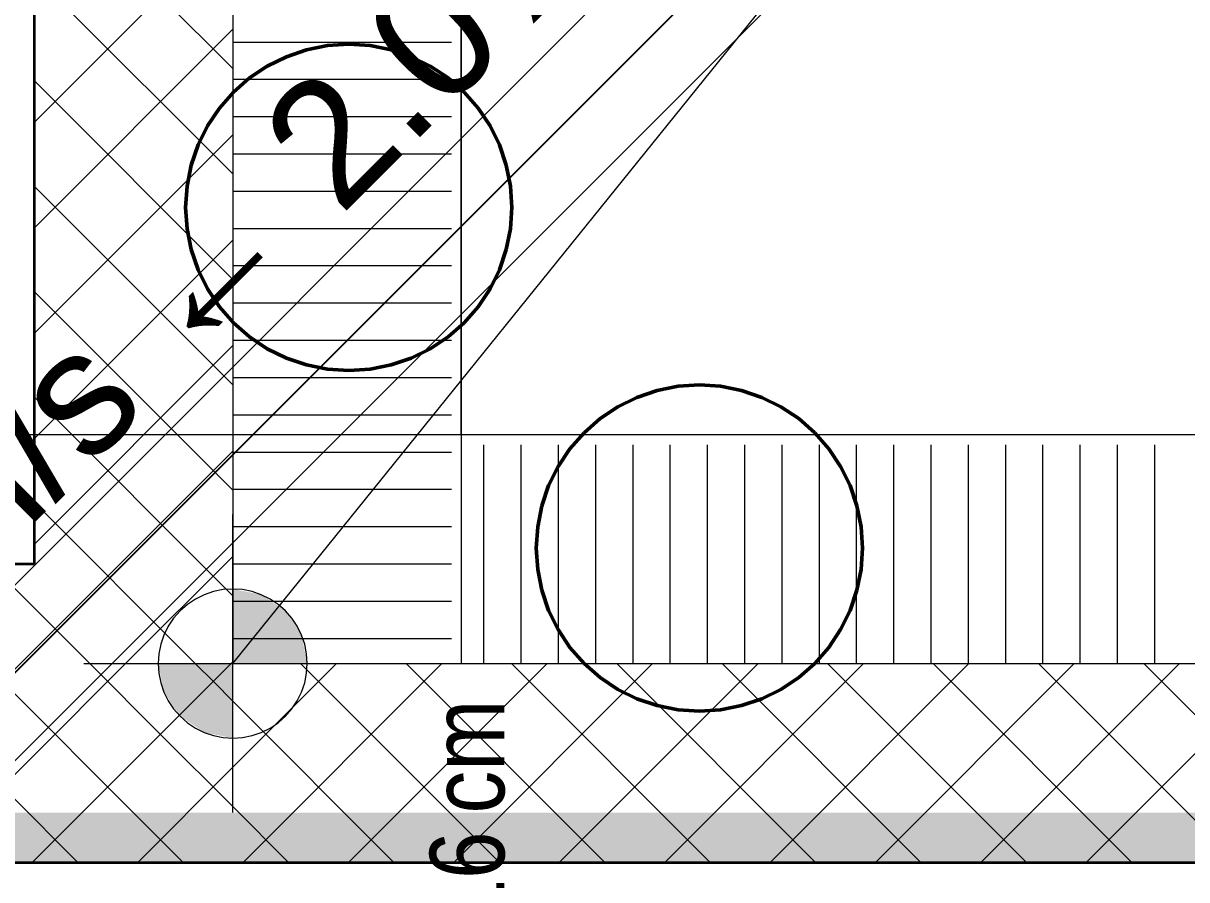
# Model space of a CAD drawing. Extents: x -1 to 1342, y -35 to 723.
# Drawn here: x 476.92 to 500.34, y 392.68 to 409.91 of the extents above; entities that cross this region are included whole.
import ezdxf
from ezdxf.lldxf.tags import DXFTag

# ---------------------------------------------------------------- set-up
doc = ezdxf.new("R2010")
doc.units = 0
doc.layers.get('0').update_dxf_attribs({"lineweight": 18})
for name, color, linetype, lineweight in [('-1._UG_3_- offene Fragen Neu', 7, 'Continuous', 25), ('-1._UG_3_015 Innenwände Bauteilschraffuren Neu', 7, 'Continuous', 25), ('-1._UG_3_015 Innenwände Neu', 7, 'Continuous', 25), ('-1._UG_3_027 Oberhalb Neu', 7, 'Continuous', 25), ('-1._UG_3_035 Decken Neu', 7, 'Continuous', 25), ('-1._UG_3_035-20 Bodeneinlagen', 7, 'Continuous', 25), ('-1._UG_3_111 Bemassung Ausführung Koten Neu', 7, 'Continuous', 25), ('-1._UG_3_260 Kennzeichnung Sichtbeton Neu', 7, 'Continuous', 25)]:
    doc.layers.add(name, color=color, linetype=linetype, lineweight=lineweight)
for name, color, linetype, lineweight, true_color in [('S_Schmutzwasser', 7, 'Continuous', 18, 0xcc6600), ('S_Schmutzwasser@DELETE-EINSTRICH', 7, 'Continuous', 18, 0xcc6600), ('S_T_Text_Grundleitungen', 2, 'Continuous', 18, 0xffff00)]:
    doc.layers.add(name, color=color, linetype=linetype, lineweight=lineweight, true_color=true_color)
doc.styles.get("Standard").update_dxf_attribs({"font": 'arial.ttf'})
tags = doc.linetypes.add('Strich 3_1mm Kanten', pattern=[0.004, 0.003, -0.001]).pattern_tags.tags
tags[6:7] = [DXFTag(74, 4), DXFTag(75, 0), DXFTag(340, '0'), DXFTag(46, 1.0), DXFTag(50, 0.0), DXFTag(44, 0.0), DXFTag(45, 0.0)]
tags[4:5] = [DXFTag(74, 4), DXFTag(75, 0), DXFTag(340, '0'), DXFTag(46, 1.0), DXFTag(50, 0.0), DXFTag(44, 0.0), DXFTag(45, 0.0)]
tags = doc.linetypes.add('Strichpunkt 3_1_1mm Achsen', pattern=[0.005, 0.003, -0.001, 0, -0.001]).pattern_tags.tags
tags[10:11] = [DXFTag(74, 4), DXFTag(75, 0), DXFTag(340, '0'), DXFTag(46, 1.0), DXFTag(50, 0.0), DXFTag(44, 0.0), DXFTag(45, 0.0)]
tags[8:9] = [DXFTag(74, 4), DXFTag(75, 0), DXFTag(340, '0'), DXFTag(46, 1.0), DXFTag(50, 0.0), DXFTag(44, 0.0), DXFTag(45, 0.0)]
tags[6:7] = [DXFTag(74, 4), DXFTag(75, 0), DXFTag(340, '0'), DXFTag(46, 1.0), DXFTag(50, 0.0), DXFTag(44, 0.0), DXFTag(45, 0.0)]
tags[4:5] = [DXFTag(74, 4), DXFTag(75, 0), DXFTag(340, '0'), DXFTag(46, 1.0), DXFTag(50, 0.0), DXFTag(44, 0.0), DXFTag(45, 0.0)]
tags = doc.linetypes.add('Strichpunkt 6_2_2mm Schnitt', pattern=[0.5, 0.3, -0.1, 0, -0.1]).pattern_tags.tags
tags[10:11] = [DXFTag(74, 4), DXFTag(75, 0), DXFTag(340, '0'), DXFTag(46, 1.0), DXFTag(50, 0.0), DXFTag(44, 0.0), DXFTag(45, 0.0)]
tags[8:9] = [DXFTag(74, 4), DXFTag(75, 0), DXFTag(340, '0'), DXFTag(46, 1.0), DXFTag(50, 0.0), DXFTag(44, 0.0), DXFTag(45, 0.0)]
tags[6:7] = [DXFTag(74, 4), DXFTag(75, 0), DXFTag(340, '0'), DXFTag(46, 1.0), DXFTag(50, 0.0), DXFTag(44, 0.0), DXFTag(45, 0.0)]
tags[4:5] = [DXFTag(74, 4), DXFTag(75, 0), DXFTag(340, '0'), DXFTag(46, 1.0), DXFTag(50, 0.0), DXFTag(44, 0.0), DXFTag(45, 0.0)]
tags = doc.linetypes.add('STRICHPUNKT2', pattern=[12.7, 6.35, -3.175, 0, -3.175]).pattern_tags.tags
tags[10:11] = [DXFTag(74, 4), DXFTag(75, 0), DXFTag(340, '0'), DXFTag(46, 0.0), DXFTag(50, 0.0), DXFTag(44, 0.0), DXFTag(45, 0.0)]
tags[8:9] = [DXFTag(74, 4), DXFTag(75, 0), DXFTag(340, '0'), DXFTag(46, 0.0), DXFTag(50, 0.0), DXFTag(44, 0.0), DXFTag(45, 0.0)]
tags[6:7] = [DXFTag(74, 4), DXFTag(75, 0), DXFTag(340, '0'), DXFTag(46, 0.0), DXFTag(50, 0.0), DXFTag(44, 0.0), DXFTag(45, 0.0)]
tags[4:5] = [DXFTag(74, 4), DXFTag(75, 0), DXFTag(340, '0'), DXFTag(46, 0.0), DXFTag(50, 0.0), DXFTag(44, 0.0), DXFTag(45, 0.0)]

# ---------------------------------------------------------------- blocks, each defined once
blk = doc.blocks.new('Abwasserleitung-A0SKLQK7LL', base_point=(467.04, 387.127))
at = {"color": 0, "linetype": 'ByBlock', "lineweight": -2, "ltscale": 0.18}
blk.add_line((497.857, 417.944), (467.04, 387.127), dxfattribs=at)
blk = doc.blocks.new('Rohr-A0SKLQONLL', base_point=(468.949, 389.036))
at = {"color": 0, "linetype": 'ByBlock', "lineweight": -2, "ltscale": 0.18}
for p, q in [((468.949, 390.804), (495.73, 417.585)), ((470.717, 389.036), (497.498, 415.817))]:
    blk.add_line(p, q, dxfattribs=at)
at = {"color": 0, "linetype": 'STRICHPUNKT2', "lineweight": 25, "ltscale": 0.25}
blk.add_line((469.833, 389.92), (496.614, 416.701), dxfattribs=at)
blk = doc.blocks.new('Referenz-A0SKLQRXLL', base_point=(5, 5))
at = {"layer": '-1._UG_3_- offene Fragen Neu', "color": 0, "linetype": 'Continuous', "lineweight": 50, "ltscale": 250}
for p, q in [((482.626, 409.378), (482.22, 409.24)), ((483.048, 409.462), (482.626, 409.378)), ((483.476, 409.49), (483.048, 409.462)), ((483.904, 409.462), (483.476, 409.49)), ((484.326, 409.378), (483.904, 409.462)), ((484.732, 409.24), (484.326, 409.378)), ((482.22, 409.24), (481.835, 409.05)), ((485.117, 409.05), (484.732, 409.24)), ((481.835, 409.05), (481.478, 408.812)), ((485.474, 408.812), (485.117, 409.05)), ((481.478, 408.812), (481.155, 408.529)), ((485.797, 408.529), (485.474, 408.812)), ((481.155, 408.529), (480.872, 408.206)), ((486.08, 408.206), (485.797, 408.529)), ((480.872, 408.206), (480.633, 407.849)), ((486.319, 407.849), (486.08, 408.206)), ((480.633, 407.849), (480.443, 407.464)), ((486.509, 407.464), (486.319, 407.849)), ((480.443, 407.464), (480.305, 407.057)), ((486.647, 407.057), (486.509, 407.464)), ((480.305, 407.057), (480.221, 406.636)), ((486.731, 406.636), (486.647, 407.057)), ((480.221, 406.636), (480.193, 406.207)), ((486.759, 406.207), (486.731, 406.636)), ((480.193, 406.207), (480.221, 405.779)), ((486.731, 405.779), (486.759, 406.207)), ((480.221, 405.779), (480.305, 405.358)), ((486.647, 405.358), (486.731, 405.779)), ((480.305, 405.358), (480.443, 404.951)), ((486.509, 404.951), (486.647, 405.358)), ((480.443, 404.951), (480.633, 404.566)), ((486.319, 404.566), (486.509, 404.951)), ((480.633, 404.566), (480.872, 404.209)), ((486.08, 404.209), (486.319, 404.566)), ((480.872, 404.209), (481.155, 403.886)), ((485.797, 403.886), (486.08, 404.209)), ((481.155, 403.886), (481.478, 403.603)), ((485.474, 403.603), (485.797, 403.886)), ((481.478, 403.603), (481.835, 403.364)), ((485.117, 403.364), (485.474, 403.603)), ((481.835, 403.364), (482.22, 403.174)), ((484.732, 403.174), (485.117, 403.364)), ((482.22, 403.174), (482.626, 403.036)), ((482.626, 403.036), (483.048, 402.953)), ((483.904, 402.953), (484.326, 403.036)), ((484.326, 403.036), (484.732, 403.174)), ((483.048, 402.953), (483.476, 402.924)), ((483.476, 402.924), (483.904, 402.953)), ((490.104, 402.607), (489.683, 402.523)), ((490.532, 402.635), (490.104, 402.607)), ((490.961, 402.607), (490.532, 402.635)), ((491.382, 402.523), (490.961, 402.607)), ((489.276, 402.385), (488.891, 402.195)), ((489.683, 402.523), (489.276, 402.385)), ((491.789, 402.385), (491.382, 402.523)), ((492.174, 402.195), (491.789, 402.385)), ((488.891, 402.195), (488.534, 401.956)), ((492.531, 401.956), (492.174, 402.195)), ((488.534, 401.956), (488.211, 401.673)), ((492.854, 401.673), (492.531, 401.956)), ((488.211, 401.673), (487.928, 401.35)), ((493.137, 401.35), (492.854, 401.673)), ((487.928, 401.35), (487.689, 400.993)), ((493.375, 400.993), (493.137, 401.35)), ((487.689, 400.993), (487.499, 400.608)), ((493.565, 400.608), (493.375, 400.993)), ((487.499, 400.608), (487.361, 400.202)), ((493.703, 400.202), (493.565, 400.608)), ((487.361, 400.202), (487.278, 399.78)), ((493.787, 399.78), (493.703, 400.202)), ((487.278, 399.78), (487.25, 399.352)), ((493.815, 399.352), (493.787, 399.78)), ((487.25, 399.352), (487.278, 398.923)), ((493.787, 398.923), (493.815, 399.352)), ((487.278, 398.923), (487.361, 398.502)), ((493.703, 398.502), (493.787, 398.923)), ((487.361, 398.502), (487.499, 398.096)), ((493.565, 398.096), (493.703, 398.502)), ((487.499, 398.096), (487.689, 397.711)), ((493.375, 397.711), (493.565, 398.096)), ((487.689, 397.711), (487.928, 397.354)), ((493.137, 397.354), (493.375, 397.711)), ((487.928, 397.354), (488.211, 397.031)), ((492.854, 397.031), (493.137, 397.354)), ((488.211, 397.031), (488.534, 396.748)), ((492.531, 396.748), (492.854, 397.031)), ((488.534, 396.748), (488.891, 396.509)), ((492.174, 396.509), (492.531, 396.748)), ((488.891, 396.509), (489.276, 396.319)), ((491.789, 396.319), (492.174, 396.509)), ((489.276, 396.319), (489.683, 396.181)), ((491.382, 396.181), (491.789, 396.319)), ((489.683, 396.181), (490.104, 396.097)), ((490.104, 396.097), (490.532, 396.069)), ((490.532, 396.069), (490.961, 396.097)), ((490.961, 396.097), (491.382, 396.181))]:
    blk.add_line(p, q, dxfattribs=at)
at = {"layer": '-1._UG_3_015 Innenwände Bauteilschraffuren Neu', "color": 0, "linetype": 'Continuous', "lineweight": 0, "ltscale": 0.0169}
for p, q in [((481.141, 409.001), (477.141, 413.001)), ((477.141, 407.912), (481.141, 411.912)), ((481.141, 406.88), (477.141, 410.88)), ((477.141, 405.791), (481.141, 409.791)), ((485.541, 409.528), (481.141, 409.528)), ((481.141, 404.758), (477.141, 408.758)), ((485.541, 408.778), (481.141, 408.778)), ((485.541, 408.028), (481.141, 408.028)), ((477.141, 403.669), (481.141, 407.669)), ((485.541, 407.278), (481.141, 407.278)), ((481.141, 402.637), (477.141, 406.637)), ((485.541, 406.528), (481.141, 406.528)), ((485.541, 405.778), (481.141, 405.778)), ((477.141, 401.548), (481.141, 405.548)), ((485.541, 405.028), (481.141, 405.028)), ((481.141, 400.516), (477.141, 404.516)), ((485.541, 404.278), (481.141, 404.278)), ((485.541, 403.528), (481.141, 403.528)), ((477.141, 399.427), (481.141, 403.427)), ((485.541, 402.778), (481.141, 402.778)), ((481.141, 398.394), (477.141, 402.394)), ((485.541, 402.028), (481.141, 402.028)), ((486.191, 401.428), (486.191, 397.028)), ((486.941, 401.428), (486.941, 397.028)), ((487.691, 401.428), (487.691, 397.028)), ((488.441, 401.428), (488.441, 397.028)), ((489.191, 401.428), (489.191, 397.028)), ((489.941, 401.428), (489.941, 397.028)), ((490.691, 401.428), (490.691, 397.028)), ((491.441, 401.428), (491.441, 397.028)), ((492.191, 401.428), (492.191, 397.028)), ((492.941, 401.428), (492.941, 397.028)), ((493.691, 401.428), (493.691, 397.028)), ((494.441, 401.428), (494.441, 397.028)), ((495.191, 401.428), (495.191, 397.028)), ((495.941, 401.428), (495.941, 397.028)), ((496.691, 401.428), (496.691, 397.028)), ((497.441, 401.428), (497.441, 397.028)), ((498.191, 401.428), (498.191, 397.028)), ((498.941, 401.428), (498.941, 397.028)), ((499.691, 401.428), (499.691, 397.028)), ((477.141, 397.305), (481.141, 401.305)), ((485.391, 401.278), (481.141, 401.278)), ((485.541, 401.278), (485.391, 401.278)), ((484.641, 400.528), (481.141, 400.528)), ((485.541, 400.528), (484.641, 400.528)), ((480.386, 397.028), (477.141, 400.273)), ((483.891, 399.778), (481.141, 399.778)), ((485.541, 399.778), (483.891, 399.778)), ((477.141, 393.909), (472.022, 399.028)), ((477.141, 396.03), (474.143, 399.028)), ((477.141, 398.152), (476.265, 399.028)), ((478.985, 397.028), (481.141, 399.184)), ((483.141, 399.028), (481.141, 399.028)), ((485.541, 399.028), (483.141, 399.028)), ((478.265, 397.028), (477.141, 398.152)), ((482.391, 398.278), (481.141, 398.278)), ((485.541, 398.278), (482.391, 398.278)), ((481.641, 397.528), (481.141, 397.528)), ((485.541, 397.528), (481.641, 397.528)), ((472.864, 393.028), (477.141, 397.305)), ((477.141, 395.184), (478.985, 397.028)), ((477.141, 393.063), (481.107, 397.028)), ((479.703, 395.59), (478.265, 397.028)), ((480.764, 396.651), (480.386, 397.028)), ((481.107, 397.028), (481.141, 397.063)), ((481.141, 394.941), (483.228, 397.028)), ((481.349, 393.028), (485.349, 397.028)), ((486.507, 393.028), (482.507, 397.028)), ((483.471, 393.028), (487.471, 397.028)), ((488.629, 393.028), (484.629, 397.028)), ((485.592, 393.028), (489.592, 397.028)), ((490.75, 393.028), (486.75, 397.028)), ((487.713, 393.028), (491.713, 397.028)), ((492.871, 393.028), (488.871, 397.028)), ((489.835, 393.028), (493.835, 397.028)), ((494.993, 393.028), (490.993, 397.028)), ((491.956, 393.028), (495.956, 397.028)), ((497.114, 393.028), (493.114, 397.028)), ((494.077, 393.028), (498.077, 397.028)), ((499.235, 393.028), (495.235, 397.028)), ((496.199, 393.028), (500.199, 397.028)), ((501.357, 393.028), (497.357, 397.028)), ((498.32, 393.028), (502.32, 397.028)), ((503.478, 393.028), (499.478, 397.028)), ((481.141, 396.273), (480.764, 396.651)), ((484.386, 393.028), (481.141, 396.273)), ((478.642, 394.529), (477.141, 396.03)), ((481.141, 394.152), (479.703, 395.59)), ((474.985, 393.028), (477.141, 395.184)), ((479.228, 393.028), (481.141, 394.941)), ((480.143, 393.028), (478.642, 394.529)), ((482.265, 393.028), (481.141, 394.152)), ((477.582, 393.469), (477.141, 393.909)), ((478.022, 393.028), (477.582, 393.469)), ((477.107, 393.028), (477.141, 393.063))]:
    blk.add_line(p, q, dxfattribs=at)
at = {"layer": '-1._UG_3_015 Innenwände Neu', "color": 0, "lineweight": 35}
for p, q in [((477.141, 444.628), (477.141, 399.028)), ((477.141, 399.028), (442.441, 399.028)), ((442.441, 393.028), (477.141, 393.028)), ((477.141, 393.028), (481.141, 393.028)), ((481.141, 393.028), (506.641, 393.028))]:
    blk.add_line(p, q, dxfattribs=at)
at = {"layer": '-1._UG_3_015 Innenwände Neu', "color": 0, "lineweight": 13}
for p, q in [((485.741, 401.628), (485.741, 436.028)), ((506.641, 401.628), (485.741, 401.628))]:
    blk.add_line(p, q, dxfattribs=at)
at = {"layer": '-1._UG_3_027 Oberhalb Neu', "color": 0, "linetype": 'Strichpunkt 6_2_2mm Schnitt', "lineweight": 13, "ltscale": 16.9}
blk.add_line((721.541, 401.628), (151.441, 401.628), dxfattribs=at)
at = {"layer": '-1._UG_3_035 Decken Neu', "color": 0, "linetype": 'Strich 3_1mm Kanten', "lineweight": 13, "ltscale": 2197}
for p, q in [((481.141, 440.628), (481.141, 397.028)), ((481.141, 397.028), (506.641, 397.028))]:
    blk.add_line(p, q, dxfattribs=at)
at = {"layer": '-1._UG_3_035 Decken Neu', "color": 0, "linetype": 'Strichpunkt 3_1_1mm Achsen', "lineweight": 13, "ltscale": 2197}
for p, q in [((485.741, 436.028), (485.741, 397.028)), ((485.741, 397.028), (506.641, 397.028)), ((203.841, 393.028), (506.641, 393.028))]:
    blk.add_line(p, q, dxfattribs=at)
at = {"layer": '-1._UG_3_035 Decken Neu', "color": 0, "linetype": 'Strich 3_1mm Kanten', "lineweight": 13, "ltscale": 16.9}
blk.add_line((481.141, 397.028), (498.741, 418.828), dxfattribs=at)
at = {"layer": '-1._UG_3_111 Bemassung Ausführung Koten Neu', "color": 0, "lineweight": 13}
for p, q in [((481.141, 394.028), (481.141, 400.028)), ((478.141, 397.028), (484.141, 397.028))]:
    blk.add_line(p, q, dxfattribs=at)
at = {"layer": '-1._UG_3_111 Bemassung Ausführung Koten Neu', "color": 0, "linetype": 'Continuous', "lineweight": 13, "ltscale": 16.9}
for p, q in [((480.391, 398.327), (480.228, 398.218)), ((480.567, 398.414), (480.391, 398.327)), ((480.753, 398.477), (480.567, 398.414)), ((480.946, 398.515), (480.753, 398.477)), ((481.141, 398.528), (480.946, 398.515)), ((481.337, 398.515), (481.141, 398.528)), ((481.53, 398.477), (481.337, 398.515)), ((481.715, 398.414), (481.53, 398.477)), ((481.891, 398.327), (481.715, 398.414)), ((482.054, 398.218), (481.891, 398.327)), ((480.081, 398.089), (479.951, 397.941)), ((480.228, 398.218), (480.081, 398.089)), ((482.202, 398.089), (482.054, 398.218)), ((482.331, 397.941), (482.202, 398.089)), ((479.951, 397.941), (479.842, 397.778)), ((482.44, 397.778), (482.331, 397.941)), ((479.842, 397.778), (479.755, 397.602)), ((482.527, 397.602), (482.44, 397.778)), ((479.692, 397.416), (479.654, 397.224)), ((479.755, 397.602), (479.692, 397.416)), ((482.59, 397.416), (482.527, 397.602)), ((482.628, 397.224), (482.59, 397.416)), ((479.654, 397.224), (479.641, 397.028)), ((482.641, 397.028), (482.628, 397.224)), ((479.641, 397.028), (479.654, 396.832)), ((482.628, 396.832), (482.641, 397.028)), ((479.654, 396.832), (479.692, 396.64)), ((482.59, 396.64), (482.628, 396.832)), ((479.692, 396.64), (479.755, 396.454)), ((479.755, 396.454), (479.842, 396.278)), ((482.44, 396.278), (482.527, 396.454)), ((482.527, 396.454), (482.59, 396.64)), ((479.842, 396.278), (479.951, 396.115)), ((482.331, 396.115), (482.44, 396.278)), ((479.951, 396.115), (480.081, 395.968)), ((482.202, 395.968), (482.331, 396.115)), ((480.081, 395.968), (480.228, 395.838)), ((480.228, 395.838), (480.391, 395.729)), ((481.891, 395.729), (482.054, 395.838)), ((482.054, 395.838), (482.202, 395.968)), ((480.391, 395.729), (480.567, 395.642)), ((480.567, 395.642), (480.753, 395.579)), ((480.753, 395.579), (480.946, 395.541)), ((480.946, 395.541), (481.141, 395.528)), ((481.141, 395.528), (481.337, 395.541)), ((481.337, 395.541), (481.53, 395.579)), ((481.53, 395.579), (481.715, 395.642)), ((481.715, 395.642), (481.891, 395.729))]:
    blk.add_line(p, q, dxfattribs=at)
at = {"layer": '-1._UG_3_111 Bemassung Ausführung Koten Neu', "color": 0, "linetype": 'Continuous', "lineweight": 0, "ltscale": 0.0169}
for points in [[(481.141, 397.028), (481.715, 397.028), (481.141, 398.528)], [(481.185, 398.414), (481.715, 398.414), (481.141, 398.528)], [(481.715, 397.028), (481.715, 398.414), (481.185, 398.414)], [(481.715, 397.028), (482.202, 397.028), (481.715, 398.414)], [(481.83, 398.089), (482.202, 398.089), (481.715, 398.414)], [(482.202, 397.028), (482.202, 398.089), (481.83, 398.089)], [(482.202, 397.028), (482.527, 397.028), (482.202, 398.089)], [(482.351, 397.602), (482.527, 397.602), (482.202, 398.089)], [(482.527, 397.028), (482.527, 397.602), (482.351, 397.602)], [(482.527, 397.028), (482.641, 397.028), (482.527, 397.602)], [(479.755, 396.454), (479.755, 397.028), (479.641, 397.028)], [(479.755, 396.454), (479.931, 396.454), (479.755, 397.028)], [(480.081, 395.968), (480.081, 397.028), (479.755, 397.028)], [(480.081, 395.968), (480.453, 395.968), (480.081, 397.028)], [(480.567, 395.642), (480.567, 397.028), (480.081, 397.028)], [(480.567, 395.642), (481.098, 395.642), (480.567, 397.028)], [(481.141, 395.528), (481.141, 397.028), (480.567, 397.028)], [(480.081, 395.968), (479.931, 396.454), (479.755, 396.454)], [(480.567, 395.642), (480.453, 395.968), (480.081, 395.968)], [(481.141, 395.528), (481.098, 395.642), (480.567, 395.642)]]:
    blk.add_solid(points, dxfattribs=at)
at = {"layer": '-1._UG_3_260 Kennzeichnung Sichtbeton Neu', "color": 0, "linetype": 'Continuous', "lineweight": 0, "ltscale": 0.0169}
for points in [[(445.441, 393.028), (506.641, 393.028), (445.441, 394.028)], [(506.641, 393.028), (506.641, 394.028), (445.441, 394.028)]]:
    blk.add_solid(points, dxfattribs=at)
at = {"layer": '-1._UG_3_035-20 Bodeneinlagen', "color": 0, "linetype": 'Continuous', "lineweight": 13, "ltscale": 0.0169, "char_height": 1.5, "attachment_point": 1, "rotation": 90}
for s, insert in [('{\\fArial Narrow;cm}', (485.108, 394.011)), ('{\\fArial Narrow;16}', (485.108, 391.739))]:
    blk.add_mtext(s, dxfattribs=dict(at, insert=insert))

msp = doc.modelspace()

# ---------------------------------------------------------------- block references
at = {"color": 8, "lineweight": 25, "ltscale": 0.25, "true_color": 0x808080}
msp.add_blockref('Referenz-A0SKLQRXLL', (5, 5), dxfattribs=at)
at = {"layer": 'S_Schmutzwasser', "ltscale": 0.18}
msp.add_blockref('Rohr-A0SKLQONLL', (468.949, 389.036), dxfattribs=at)
at = {"layer": 'S_Schmutzwasser@DELETE-EINSTRICH', "ltscale": 0.18}
msp.add_blockref('Abwasserleitung-A0SKLQK7LL', (467.04, 387.127), dxfattribs=at)

# ---------------------------------------------------------------- texts
at = {"layer": 'S_T_Text_Grundleitungen', "color": 24, "ltscale": 0.18, "true_color": 0x993300, "insert": (470.425, 396.671), "char_height": 2.5, "attachment_point": 1, "rotation": 45}
msp.add_mtext('{\\fArial;0.05l/s ← 2.0% PE125}', dxfattribs=at)

doc.saveas('drawing.dxf')
